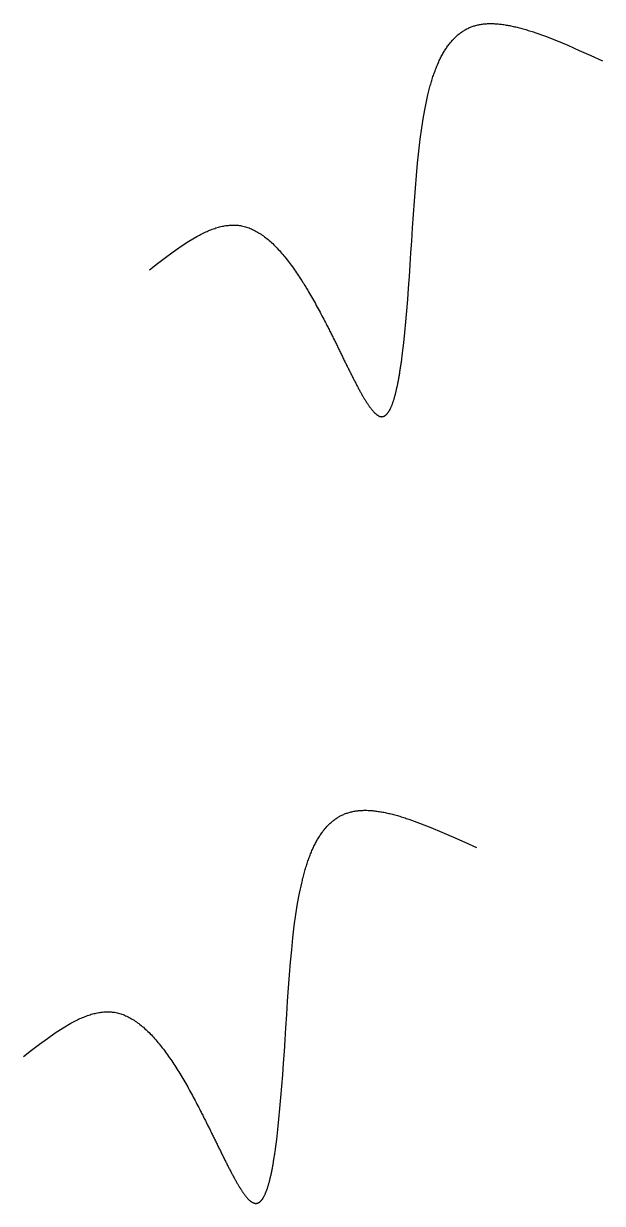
# Model space of a CAD drawing. Header units: millimetres. Extents: x 0 to 1200, y 0 to 841.
# Drawn here: x 68.84 to 77.22, y 734.59 to 751.67 of the extents above; entities that cross this region are included whole.
import ezdxf

# ---------------------------------------------------------------- set-up
doc = ezdxf.new("R2010")
doc.units = ezdxf.units.MM
doc.layers.add('Standard', color=7, linetype='Continuous', lineweight=25)

msp = doc.modelspace()

# ---------------------------------------------------------------- linework, layer by layer
at = {"layer": 'Standard', "color": 7, "linetype": 'Continuous', "lineweight": -3}
for p, q in [((75.357, 751.637), (75.37, 751.641)), ((75.37, 751.641), (75.384, 751.645)), ((75.384, 751.645), (75.398, 751.649)), ((75.398, 751.649), (75.411, 751.652)), ((75.411, 751.652), (75.425, 751.655)), ((75.425, 751.655), (75.439, 751.658)), ((75.439, 751.658), (75.453, 751.66)), ((75.453, 751.66), (75.467, 751.662)), ((75.467, 751.662), (75.481, 751.664)), ((75.481, 751.664), (75.495, 751.666)), ((75.495, 751.666), (75.51, 751.667)), ((75.51, 751.667), (75.524, 751.669)), ((75.524, 751.669), (75.539, 751.67)), ((75.539, 751.67), (75.554, 751.671)), ((75.554, 751.671), (75.569, 751.671)), ((75.569, 751.671), (75.584, 751.671)), ((75.584, 751.671), (75.599, 751.672)), ((75.599, 751.672), (75.614, 751.671)), ((75.614, 751.671), (75.63, 751.671)), ((75.63, 751.671), (75.645, 751.671)), ((75.645, 751.671), (75.661, 751.67)), ((75.661, 751.67), (75.677, 751.669)), ((75.677, 751.669), (75.693, 751.668)), ((75.693, 751.668), (75.709, 751.666)), ((75.709, 751.666), (75.725, 751.665)), ((75.725, 751.665), (75.741, 751.663)), ((75.741, 751.663), (75.757, 751.661)), ((75.757, 751.661), (75.774, 751.659)), ((75.774, 751.659), (75.79, 751.657)), ((75.79, 751.657), (75.807, 751.654)), ((75.807, 751.654), (75.824, 751.651)), ((75.824, 751.651), (75.841, 751.648)), ((75.841, 751.648), (75.858, 751.645)), ((75.858, 751.645), (75.875, 751.642)), ((75.875, 751.642), (75.892, 751.639)), ((75.892, 751.639), (75.909, 751.635)), ((75.078, 751.466), (75.088, 751.476)), ((75.088, 751.476), (75.098, 751.486)), ((75.098, 751.486), (75.109, 751.495)), ((75.109, 751.495), (75.119, 751.504)), ((75.119, 751.504), (75.13, 751.513)), ((75.13, 751.513), (75.141, 751.522)), ((75.141, 751.522), (75.151, 751.53)), ((75.151, 751.53), (75.162, 751.538)), ((75.162, 751.538), (75.174, 751.546)), ((75.174, 751.546), (75.185, 751.554)), ((75.185, 751.554), (75.196, 751.562)), ((75.196, 751.562), (75.208, 751.569)), ((75.208, 751.569), (75.22, 751.576)), ((75.22, 751.576), (75.231, 751.583)), ((75.231, 751.583), (75.243, 751.589)), ((75.243, 751.589), (75.255, 751.596)), ((75.255, 751.596), (75.268, 751.602)), ((75.268, 751.602), (75.28, 751.608)), ((75.28, 751.608), (75.292, 751.613)), ((75.292, 751.613), (75.305, 751.618)), ((75.305, 751.618), (75.318, 751.624)), ((75.318, 751.624), (75.331, 751.628)), ((75.331, 751.628), (75.344, 751.633)), ((75.344, 751.633), (75.357, 751.637)), ((75.909, 751.635), (75.927, 751.631)), ((75.927, 751.631), (75.944, 751.627)), ((75.944, 751.627), (75.962, 751.623)), ((75.962, 751.623), (75.98, 751.619)), ((75.98, 751.619), (75.997, 751.615)), ((75.997, 751.615), (76.015, 751.61)), ((76.015, 751.61), (76.033, 751.605)), ((76.033, 751.605), (76.051, 751.6)), ((76.051, 751.6), (76.069, 751.595)), ((76.069, 751.595), (76.087, 751.59)), ((76.087, 751.59), (76.106, 751.585)), ((76.106, 751.585), (76.124, 751.579)), ((76.124, 751.579), (76.143, 751.574)), ((76.143, 751.574), (76.161, 751.568)), ((76.161, 751.568), (76.18, 751.562)), ((76.18, 751.562), (76.198, 751.556)), ((76.198, 751.556), (76.217, 751.55)), ((76.217, 751.55), (76.236, 751.543)), ((76.236, 751.543), (76.392, 751.488)), ((76.392, 751.488), (76.552, 751.425)), ((74.94, 751.292), (74.949, 751.306)), ((74.949, 751.306), (74.957, 751.318)), ((74.957, 751.318), (74.966, 751.331)), ((74.966, 751.331), (74.974, 751.343)), ((74.974, 751.343), (74.983, 751.356)), ((74.983, 751.356), (74.992, 751.368)), ((74.992, 751.368), (75.001, 751.379)), ((75.001, 751.379), (75.01, 751.391)), ((75.01, 751.391), (75.02, 751.402)), ((75.02, 751.402), (75.029, 751.414)), ((75.029, 751.414), (75.039, 751.425)), ((75.039, 751.425), (75.048, 751.435)), ((75.048, 751.435), (75.058, 751.446)), ((75.058, 751.446), (75.068, 751.456)), ((75.068, 751.456), (75.078, 751.466)), ((76.552, 751.425), (76.716, 751.357)), ((76.716, 751.357), (76.881, 751.284)), ((74.848, 751.12), (74.855, 751.136)), ((74.855, 751.136), (74.862, 751.151)), ((74.862, 751.151), (74.869, 751.166)), ((74.869, 751.166), (74.877, 751.181)), ((74.877, 751.181), (74.884, 751.196)), ((74.884, 751.196), (74.892, 751.21)), ((74.892, 751.21), (74.9, 751.224)), ((74.9, 751.224), (74.908, 751.238)), ((74.908, 751.238), (74.916, 751.252)), ((74.916, 751.252), (74.924, 751.266)), ((74.924, 751.266), (74.932, 751.279)), ((74.932, 751.279), (74.94, 751.292)), ((76.881, 751.284), (77.049, 751.209)), ((77.049, 751.209), (77.217, 751.133)), ((74.775, 750.939), (74.781, 750.956)), ((74.781, 750.956), (74.788, 750.973)), ((74.788, 750.973), (74.794, 750.99)), ((74.794, 750.99), (74.8, 751.007)), ((74.8, 751.007), (74.807, 751.024)), ((74.807, 751.024), (74.813, 751.041)), ((74.813, 751.041), (74.82, 751.057)), ((74.82, 751.057), (74.827, 751.073)), ((74.827, 751.073), (74.834, 751.089)), ((74.834, 751.089), (74.841, 751.105)), ((74.841, 751.105), (74.848, 751.12)), ((74.724, 750.775), (74.73, 750.794)), ((74.73, 750.794), (74.735, 750.812)), ((74.735, 750.812), (74.74, 750.831)), ((74.74, 750.831), (74.746, 750.849)), ((74.746, 750.849), (74.752, 750.868)), ((74.752, 750.868), (74.758, 750.886)), ((74.758, 750.886), (74.763, 750.904)), ((74.763, 750.904), (74.769, 750.921)), ((74.769, 750.921), (74.775, 750.939)), ((74.653, 750.472), (74.684, 750.618)), ((74.684, 750.618), (74.689, 750.638)), ((74.689, 750.638), (74.694, 750.658)), ((74.694, 750.658), (74.699, 750.678)), ((74.699, 750.678), (74.704, 750.697)), ((74.704, 750.697), (74.709, 750.717)), ((74.709, 750.717), (74.714, 750.736)), ((74.714, 750.736), (74.719, 750.756)), ((74.719, 750.756), (74.724, 750.775)), ((74.625, 750.32), (74.653, 750.472)), ((74.6, 750.162), (74.625, 750.32)), ((74.577, 749.997), (74.6, 750.162)), ((74.557, 749.827), (74.577, 749.997)), ((74.539, 749.652), (74.557, 749.827)), ((74.523, 749.472), (74.539, 749.652)), ((74.508, 749.288), (74.523, 749.472)), ((74.494, 749.101), (74.508, 749.288)), ((74.48, 748.91), (74.494, 749.101)), ((74.468, 748.716), (74.48, 748.91)), ((71.692, 748.733), (71.71, 748.737)), ((71.71, 748.737), (71.728, 748.741)), ((71.728, 748.741), (71.746, 748.744)), ((71.746, 748.744), (71.764, 748.747)), ((71.764, 748.747), (71.782, 748.749)), ((71.782, 748.749), (71.8, 748.751)), ((71.8, 748.751), (71.817, 748.753)), ((71.817, 748.753), (71.835, 748.754)), ((71.835, 748.754), (71.853, 748.755)), ((71.853, 748.755), (71.87, 748.755)), ((71.87, 748.755), (71.888, 748.755)), ((71.888, 748.755), (71.905, 748.754)), ((71.905, 748.754), (71.923, 748.753)), ((71.923, 748.753), (71.94, 748.752)), ((71.94, 748.752), (71.957, 748.75)), ((71.957, 748.75), (71.975, 748.747)), ((71.975, 748.747), (71.992, 748.744)), ((71.992, 748.744), (72.01, 748.74)), ((72.01, 748.74), (72.028, 748.736)), ((72.028, 748.736), (72.046, 748.731)), ((71.23, 748.524), (71.343, 748.59)), ((71.343, 748.59), (71.362, 748.601)), ((71.362, 748.601), (71.38, 748.61)), ((71.38, 748.61), (71.399, 748.62)), ((71.399, 748.62), (71.417, 748.63)), ((71.417, 748.63), (71.436, 748.639)), ((71.436, 748.639), (71.455, 748.647)), ((71.455, 748.647), (71.473, 748.656)), ((71.473, 748.656), (71.492, 748.664)), ((71.492, 748.664), (71.51, 748.672)), ((71.51, 748.672), (71.528, 748.68)), ((71.528, 748.68), (71.547, 748.687)), ((71.547, 748.687), (71.565, 748.694)), ((71.565, 748.694), (71.583, 748.701)), ((71.583, 748.701), (71.602, 748.707)), ((71.602, 748.707), (71.62, 748.713)), ((71.62, 748.713), (71.638, 748.718)), ((71.638, 748.718), (71.656, 748.724)), ((71.656, 748.724), (71.674, 748.729)), ((71.674, 748.729), (71.692, 748.733)), ((72.046, 748.731), (72.064, 748.726)), ((72.064, 748.726), (72.082, 748.72)), ((72.082, 748.72), (72.1, 748.713)), ((72.1, 748.713), (72.117, 748.706)), ((72.117, 748.706), (72.135, 748.699)), ((72.135, 748.699), (72.152, 748.691)), ((72.152, 748.691), (72.17, 748.683)), ((72.17, 748.683), (72.187, 748.674)), ((72.187, 748.674), (72.205, 748.664)), ((72.205, 748.664), (72.222, 748.654)), ((72.222, 748.654), (72.239, 748.644)), ((72.239, 748.644), (72.257, 748.633)), ((72.257, 748.633), (72.274, 748.622)), ((72.274, 748.622), (72.291, 748.61)), ((72.291, 748.61), (72.308, 748.598)), ((72.308, 748.598), (72.325, 748.585)), ((72.325, 748.585), (72.342, 748.572)), ((72.342, 748.572), (72.358, 748.559)), ((74.455, 748.52), (74.468, 748.716)), ((71.002, 748.37), (71.117, 748.45)), ((71.117, 748.45), (71.23, 748.524)), ((72.358, 748.559), (72.375, 748.545)), ((72.375, 748.545), (72.392, 748.531)), ((72.392, 748.531), (72.409, 748.516)), ((72.409, 748.516), (72.425, 748.501)), ((72.425, 748.501), (72.442, 748.486)), ((72.442, 748.486), (72.458, 748.47)), ((72.458, 748.47), (72.474, 748.454)), ((72.474, 748.454), (72.491, 748.437)), ((72.491, 748.437), (72.507, 748.42)), ((72.507, 748.42), (72.523, 748.403)), ((72.523, 748.403), (72.539, 748.386)), ((74.444, 748.351), (74.455, 748.52)), ((70.773, 748.198), (70.888, 748.286)), ((70.888, 748.286), (71.002, 748.37)), ((72.539, 748.386), (72.555, 748.368)), ((72.555, 748.368), (72.571, 748.35)), ((72.571, 748.35), (72.587, 748.331)), ((72.587, 748.331), (72.603, 748.312)), ((72.603, 748.312), (72.619, 748.293)), ((72.619, 748.293), (72.634, 748.274)), ((72.634, 748.274), (72.65, 748.254)), ((72.65, 748.254), (72.666, 748.234)), ((72.666, 748.234), (72.681, 748.214)), ((74.433, 748.181), (74.444, 748.351)), ((70.657, 748.109), (70.773, 748.198)), ((72.681, 748.214), (72.696, 748.193)), ((72.696, 748.193), (72.712, 748.173)), ((72.712, 748.173), (72.727, 748.152)), ((72.727, 748.152), (72.742, 748.131)), ((72.742, 748.131), (72.758, 748.109)), ((72.758, 748.109), (72.773, 748.087)), ((72.773, 748.087), (72.788, 748.066)), ((72.788, 748.066), (72.803, 748.043)), ((74.421, 748.012), (74.433, 748.181)), ((72.803, 748.043), (72.817, 748.021)), ((72.817, 748.021), (72.832, 747.999)), ((72.832, 747.999), (72.847, 747.976)), ((72.847, 747.976), (72.862, 747.953)), ((72.862, 747.953), (72.876, 747.93)), ((72.876, 747.93), (72.891, 747.907)), ((72.891, 747.907), (72.905, 747.883)), ((72.905, 747.883), (72.92, 747.86)), ((74.409, 747.843), (74.421, 748.012)), ((72.92, 747.86), (72.934, 747.836)), ((72.934, 747.836), (72.949, 747.812)), ((72.949, 747.812), (72.963, 747.788)), ((72.963, 747.788), (72.977, 747.764)), ((72.977, 747.764), (72.991, 747.74)), ((72.991, 747.74), (73.005, 747.716)), ((73.005, 747.716), (73.019, 747.691)), ((74.397, 747.677), (74.409, 747.843)), ((73.019, 747.691), (73.033, 747.667)), ((73.033, 747.667), (73.047, 747.642)), ((73.047, 747.642), (73.06, 747.618)), ((73.06, 747.618), (73.074, 747.593)), ((73.074, 747.593), (73.088, 747.568)), ((73.088, 747.568), (73.101, 747.543)), ((73.101, 747.543), (73.115, 747.518)), ((74.384, 747.514), (74.397, 747.677)), ((73.115, 747.518), (73.128, 747.493)), ((73.128, 747.493), (73.141, 747.468)), ((73.141, 747.468), (73.154, 747.443)), ((73.154, 747.443), (73.168, 747.418)), ((73.168, 747.418), (73.181, 747.393)), ((73.181, 747.393), (73.194, 747.368)), ((74.37, 747.354), (74.384, 747.514)), ((73.194, 747.368), (73.207, 747.343)), ((73.207, 747.343), (73.22, 747.318)), ((73.22, 747.318), (73.228, 747.303)), ((73.228, 747.303), (73.235, 747.287)), ((73.235, 747.287), (73.243, 747.272)), ((73.243, 747.272), (73.251, 747.257)), ((73.251, 747.257), (73.259, 747.241)), ((73.259, 747.241), (73.266, 747.226)), ((73.266, 747.226), (73.274, 747.211)), ((73.274, 747.211), (73.282, 747.196)), ((74.339, 747.049), (74.355, 747.199)), ((74.355, 747.199), (74.37, 747.354)), ((73.282, 747.196), (73.289, 747.18)), ((73.289, 747.18), (73.297, 747.165)), ((73.297, 747.165), (73.305, 747.15)), ((73.305, 747.15), (73.312, 747.135)), ((73.312, 747.135), (73.32, 747.12)), ((73.32, 747.12), (73.327, 747.105)), ((73.327, 747.105), (73.335, 747.089)), ((73.335, 747.089), (73.342, 747.074)), ((73.342, 747.074), (73.35, 747.059)), ((73.35, 747.059), (73.357, 747.044)), ((73.357, 747.044), (73.365, 747.029)), ((73.365, 747.029), (73.372, 747.015)), ((74.323, 746.906), (74.339, 747.049)), ((73.372, 747.015), (73.379, 747)), ((73.379, 747), (73.386, 746.985)), ((73.386, 746.985), (73.394, 746.97)), ((73.394, 746.97), (73.401, 746.955)), ((73.401, 746.955), (73.408, 746.941)), ((73.408, 746.941), (73.415, 746.926)), ((73.415, 746.926), (73.423, 746.911)), ((73.423, 746.911), (73.43, 746.897)), ((73.43, 746.897), (73.437, 746.882)), ((73.437, 746.882), (73.444, 746.868)), ((73.444, 746.868), (73.451, 746.853)), ((74.305, 746.77), (74.323, 746.906)), ((73.451, 746.853), (73.458, 746.839)), ((73.458, 746.839), (73.465, 746.825)), ((73.465, 746.825), (73.472, 746.811)), ((73.472, 746.811), (73.479, 746.796)), ((73.479, 746.796), (73.486, 746.782)), ((73.486, 746.782), (73.493, 746.768)), ((73.493, 746.768), (73.5, 746.754)), ((73.5, 746.754), (73.506, 746.74)), ((73.506, 746.74), (73.513, 746.727)), ((73.513, 746.727), (73.52, 746.713)), ((73.52, 746.713), (73.527, 746.699)), ((73.527, 746.699), (73.534, 746.686)), ((73.534, 746.686), (73.54, 746.672)), ((74.292, 746.682), (74.294, 746.696)), ((74.294, 746.696), (74.296, 746.711)), ((74.296, 746.711), (74.299, 746.725)), ((74.299, 746.725), (74.301, 746.74)), ((74.301, 746.74), (74.303, 746.755)), ((74.303, 746.755), (74.305, 746.77)), ((73.54, 746.672), (73.547, 746.659)), ((73.547, 746.659), (73.554, 746.645)), ((73.554, 746.645), (73.56, 746.632)), ((73.56, 746.632), (73.567, 746.619)), ((73.567, 746.619), (73.573, 746.606)), ((73.573, 746.606), (73.58, 746.593)), ((73.58, 746.593), (73.586, 746.58)), ((73.586, 746.58), (73.593, 746.567)), ((73.593, 746.567), (73.599, 746.554)), ((73.599, 746.554), (73.606, 746.541)), ((73.606, 746.541), (73.612, 746.529)), ((73.612, 746.529), (73.619, 746.516)), ((73.619, 746.516), (73.625, 746.504)), ((74.262, 746.504), (74.265, 746.517)), ((74.265, 746.517), (74.267, 746.53)), ((74.267, 746.53), (74.269, 746.543)), ((74.269, 746.543), (74.272, 746.557)), ((74.272, 746.557), (74.274, 746.57)), ((74.274, 746.57), (74.276, 746.584)), ((74.276, 746.584), (74.279, 746.597)), ((74.279, 746.597), (74.281, 746.611)), ((74.281, 746.611), (74.283, 746.625)), ((74.283, 746.625), (74.285, 746.639)), ((74.285, 746.639), (74.288, 746.653)), ((74.288, 746.653), (74.29, 746.667)), ((74.29, 746.667), (74.292, 746.682)), ((73.625, 746.504), (73.631, 746.492)), ((73.631, 746.492), (73.637, 746.48)), ((73.637, 746.48), (73.644, 746.468)), ((73.644, 746.468), (73.65, 746.456)), ((73.65, 746.456), (73.656, 746.444)), ((73.656, 746.444), (73.662, 746.432)), ((73.662, 746.432), (73.668, 746.42)), ((73.668, 746.42), (73.675, 746.409)), ((73.675, 746.409), (73.681, 746.397)), ((73.681, 746.397), (73.687, 746.386)), ((73.687, 746.386), (73.693, 746.375)), ((73.693, 746.375), (73.699, 746.364)), ((73.699, 746.364), (73.705, 746.353)), ((73.705, 746.353), (73.711, 746.342)), ((74.227, 746.337), (74.229, 746.348)), ((74.229, 746.348), (74.232, 746.36)), ((74.232, 746.36), (74.235, 746.371)), ((74.235, 746.371), (74.237, 746.382)), ((74.237, 746.382), (74.24, 746.394)), ((74.24, 746.394), (74.242, 746.406)), ((74.242, 746.406), (74.245, 746.418)), ((74.245, 746.418), (74.247, 746.43)), ((74.247, 746.43), (74.25, 746.442)), ((74.25, 746.442), (74.252, 746.454)), ((74.252, 746.454), (74.255, 746.466)), ((74.255, 746.466), (74.257, 746.479)), ((74.257, 746.479), (74.26, 746.492)), ((74.26, 746.492), (74.262, 746.504)), ((73.711, 746.342), (73.717, 746.332)), ((73.717, 746.332), (73.723, 746.321)), ((73.723, 746.321), (73.728, 746.311)), ((73.728, 746.311), (73.734, 746.3)), ((73.734, 746.3), (73.74, 746.29)), ((73.74, 746.29), (73.746, 746.28)), ((73.746, 746.28), (73.752, 746.27)), ((73.752, 746.27), (73.757, 746.26)), ((73.757, 746.26), (73.763, 746.251)), ((73.763, 746.251), (73.769, 746.241)), ((73.769, 746.241), (73.774, 746.232)), ((73.774, 746.232), (73.78, 746.223)), ((73.78, 746.223), (73.786, 746.214)), ((73.786, 746.214), (73.791, 746.205)), ((73.791, 746.205), (73.797, 746.196)), ((73.797, 746.196), (73.802, 746.187)), ((73.802, 746.187), (73.808, 746.179)), ((73.808, 746.179), (73.813, 746.171)), ((74.178, 746.173), (74.181, 746.181)), ((74.181, 746.181), (74.184, 746.19)), ((74.184, 746.19), (74.187, 746.198)), ((74.187, 746.198), (74.19, 746.207)), ((74.19, 746.207), (74.193, 746.216)), ((74.193, 746.216), (74.196, 746.226)), ((74.196, 746.226), (74.199, 746.235)), ((74.199, 746.235), (74.202, 746.245)), ((74.202, 746.245), (74.205, 746.254)), ((74.205, 746.254), (74.207, 746.264)), ((74.207, 746.264), (74.21, 746.274)), ((74.21, 746.274), (74.213, 746.284)), ((74.213, 746.284), (74.216, 746.295)), ((74.216, 746.295), (74.219, 746.305)), ((74.219, 746.305), (74.221, 746.316)), ((74.221, 746.316), (74.224, 746.326)), ((74.224, 746.326), (74.227, 746.337)), ((73.813, 746.171), (73.818, 746.163)), ((73.818, 746.163), (73.824, 746.155)), ((73.824, 746.155), (73.829, 746.147)), ((73.829, 746.147), (73.835, 746.139)), ((73.835, 746.139), (73.84, 746.131)), ((73.84, 746.131), (73.845, 746.124)), ((73.845, 746.124), (73.85, 746.117)), ((73.85, 746.117), (73.856, 746.11)), ((73.856, 746.11), (73.861, 746.103)), ((73.861, 746.103), (73.866, 746.096)), ((73.866, 746.096), (73.871, 746.09)), ((73.871, 746.09), (73.876, 746.083)), ((73.876, 746.083), (73.881, 746.077)), ((73.881, 746.077), (73.886, 746.071)), ((73.886, 746.071), (73.891, 746.065)), ((73.891, 746.065), (73.896, 746.06)), ((73.896, 746.06), (73.901, 746.054)), ((73.901, 746.054), (73.906, 746.049)), ((73.906, 746.049), (73.911, 746.044)), ((73.911, 746.044), (73.916, 746.039)), ((73.916, 746.039), (73.921, 746.034)), ((73.921, 746.034), (73.926, 746.03)), ((73.926, 746.03), (73.93, 746.025)), ((73.93, 746.025), (73.935, 746.021)), ((73.935, 746.021), (73.94, 746.017)), ((73.94, 746.017), (73.945, 746.014)), ((73.945, 746.014), (73.949, 746.01)), ((73.949, 746.01), (73.954, 746.007)), ((73.954, 746.007), (73.958, 746.004)), ((73.958, 746.004), (73.963, 746.001)), ((74.076, 746.001), (74.08, 746.004)), ((74.08, 746.004), (74.083, 746.007)), ((74.083, 746.007), (74.087, 746.011)), ((74.087, 746.011), (74.091, 746.014)), ((74.091, 746.014), (74.094, 746.018)), ((74.094, 746.018), (74.098, 746.022)), ((74.098, 746.022), (74.102, 746.026)), ((74.102, 746.026), (74.105, 746.031)), ((74.105, 746.031), (74.109, 746.035)), ((74.109, 746.035), (74.112, 746.04)), ((74.112, 746.04), (74.116, 746.045)), ((74.116, 746.045), (74.119, 746.05)), ((74.119, 746.05), (74.123, 746.055)), ((74.123, 746.055), (74.126, 746.061)), ((74.126, 746.061), (74.13, 746.066)), ((74.13, 746.066), (74.133, 746.072)), ((74.133, 746.072), (74.136, 746.078)), ((74.136, 746.078), (74.14, 746.084)), ((74.14, 746.084), (74.143, 746.091)), ((74.143, 746.091), (74.146, 746.097)), ((74.146, 746.097), (74.15, 746.104)), ((74.15, 746.104), (74.153, 746.111)), ((74.153, 746.111), (74.156, 746.118)), ((74.156, 746.118), (74.159, 746.125)), ((74.159, 746.125), (74.163, 746.133)), ((74.163, 746.133), (74.166, 746.14)), ((74.166, 746.14), (74.169, 746.148)), ((74.169, 746.148), (74.172, 746.156)), ((74.172, 746.156), (74.175, 746.164)), ((74.175, 746.164), (74.178, 746.173)), ((73.963, 746.001), (73.968, 745.998)), ((73.968, 745.998), (73.972, 745.995)), ((73.972, 745.995), (73.977, 745.993)), ((73.977, 745.993), (73.981, 745.991)), ((73.981, 745.991), (73.985, 745.989)), ((73.985, 745.989), (73.99, 745.987)), ((73.99, 745.987), (73.994, 745.986)), ((73.994, 745.986), (73.999, 745.984)), ((73.999, 745.984), (74.003, 745.983)), ((74.003, 745.983), (74.007, 745.983)), ((74.007, 745.983), (74.011, 745.982)), ((74.011, 745.982), (74.016, 745.982)), ((74.016, 745.982), (74.02, 745.981)), ((74.02, 745.981), (74.024, 745.981)), ((74.024, 745.981), (74.028, 745.982)), ((74.028, 745.982), (74.032, 745.982)), ((74.032, 745.982), (74.036, 745.983)), ((74.036, 745.983), (74.04, 745.984)), ((74.04, 745.984), (74.044, 745.985)), ((74.044, 745.985), (74.048, 745.986)), ((74.048, 745.986), (74.052, 745.988)), ((74.052, 745.988), (74.056, 745.99)), ((74.056, 745.99), (74.06, 745.991)), ((74.06, 745.991), (74.064, 745.994)), ((74.064, 745.994), (74.068, 745.996)), ((74.068, 745.996), (74.072, 745.999)), ((74.072, 745.999), (74.076, 746.001)), ((73.409, 740.194), (73.421, 740.201)), ((73.421, 740.201), (73.433, 740.207)), ((73.433, 740.207), (73.445, 740.213)), ((73.445, 740.213), (73.458, 740.219)), ((73.458, 740.219), (73.47, 740.224)), ((73.47, 740.224), (73.483, 740.23)), ((73.483, 740.23), (73.496, 740.235)), ((73.496, 740.235), (73.509, 740.24)), ((73.509, 740.24), (73.522, 740.244)), ((73.522, 740.244), (73.535, 740.249)), ((73.535, 740.249), (73.548, 740.253)), ((73.548, 740.253), (73.562, 740.256)), ((73.562, 740.256), (73.575, 740.26)), ((73.575, 740.26), (73.589, 740.263)), ((73.589, 740.263), (73.603, 740.266)), ((73.603, 740.266), (73.617, 740.269)), ((73.617, 740.269), (73.631, 740.271)), ((73.631, 740.271), (73.645, 740.274)), ((73.645, 740.274), (73.659, 740.276)), ((73.659, 740.276), (73.673, 740.277)), ((73.673, 740.277), (73.687, 740.279)), ((73.687, 740.279), (73.702, 740.28)), ((73.702, 740.28), (73.717, 740.281)), ((73.717, 740.281), (73.732, 740.282)), ((73.732, 740.282), (73.746, 740.282)), ((73.746, 740.282), (73.762, 740.283)), ((73.762, 740.283), (73.777, 740.283)), ((73.777, 740.283), (73.792, 740.283)), ((73.792, 740.283), (73.807, 740.283)), ((73.807, 740.283), (73.823, 740.282)), ((73.823, 740.282), (73.839, 740.281)), ((73.839, 740.281), (73.854, 740.28)), ((73.854, 740.28), (73.87, 740.279)), ((73.87, 740.279), (73.886, 740.278)), ((73.886, 740.278), (73.903, 740.276)), ((73.903, 740.276), (73.919, 740.274)), ((73.919, 740.274), (73.935, 740.272)), ((73.935, 740.272), (73.952, 740.27)), ((73.952, 740.27), (73.968, 740.268)), ((73.968, 740.268), (73.985, 740.265)), ((73.985, 740.265), (74.002, 740.263)), ((74.002, 740.263), (74.019, 740.26)), ((74.019, 740.26), (74.036, 740.257)), ((74.036, 740.257), (74.053, 740.254)), ((74.053, 740.254), (74.07, 740.25)), ((74.07, 740.25), (74.087, 740.246)), ((74.087, 740.246), (74.105, 740.243)), ((74.105, 740.243), (74.122, 740.239)), ((74.122, 740.239), (74.14, 740.235)), ((74.14, 740.235), (74.157, 740.23)), ((74.157, 740.23), (74.175, 740.226)), ((74.175, 740.226), (74.193, 740.221)), ((74.193, 740.221), (74.211, 740.217)), ((74.211, 740.217), (74.229, 740.212)), ((74.229, 740.212), (74.247, 740.207)), ((74.247, 740.207), (74.265, 740.201)), ((74.265, 740.201), (74.284, 740.196)), ((74.284, 740.196), (74.302, 740.191)), ((73.197, 740.014), (73.207, 740.025)), ((73.207, 740.025), (73.216, 740.036)), ((73.216, 740.036), (73.226, 740.047)), ((73.226, 740.047), (73.236, 740.057)), ((73.236, 740.057), (73.246, 740.067)), ((73.246, 740.067), (73.256, 740.077)), ((73.256, 740.077), (73.266, 740.087)), ((73.266, 740.087), (73.276, 740.097)), ((73.276, 740.097), (73.287, 740.106)), ((73.287, 740.106), (73.297, 740.115)), ((73.297, 740.115), (73.308, 740.124)), ((73.308, 740.124), (73.318, 740.133)), ((73.318, 740.133), (73.329, 740.142)), ((73.329, 740.142), (73.34, 740.15)), ((73.34, 740.15), (73.351, 740.158)), ((73.351, 740.158), (73.363, 740.165)), ((73.363, 740.165), (73.374, 740.173)), ((73.374, 740.173), (73.386, 740.18)), ((73.386, 740.18), (73.397, 740.187)), ((73.397, 740.187), (73.409, 740.194)), ((74.302, 740.191), (74.32, 740.185)), ((74.32, 740.185), (74.339, 740.179)), ((74.339, 740.179), (74.358, 740.173)), ((74.358, 740.173), (74.376, 740.167)), ((74.376, 740.167), (74.395, 740.161)), ((74.395, 740.161), (74.414, 740.155)), ((74.414, 740.155), (74.57, 740.099)), ((74.57, 740.099), (74.73, 740.036)), ((74.73, 740.036), (74.893, 739.968)), ((73.085, 739.85), (73.093, 739.863)), ((73.093, 739.863), (73.101, 739.877)), ((73.101, 739.877), (73.11, 739.891)), ((73.11, 739.891), (73.118, 739.904)), ((73.118, 739.904), (73.126, 739.917)), ((73.126, 739.917), (73.135, 739.93)), ((73.135, 739.93), (73.143, 739.942)), ((73.143, 739.942), (73.152, 739.955)), ((73.152, 739.955), (73.161, 739.967)), ((73.161, 739.967), (73.17, 739.979)), ((73.17, 739.979), (73.179, 739.991)), ((73.179, 739.991), (73.188, 740.002)), ((73.188, 740.002), (73.197, 740.014)), ((74.893, 739.968), (75.059, 739.896)), ((75.059, 739.896), (75.226, 739.82)), ((72.998, 739.668), (73.005, 739.684)), ((73.005, 739.684), (73.011, 739.7)), ((73.011, 739.7), (73.018, 739.716)), ((73.018, 739.716), (73.025, 739.732)), ((73.025, 739.732), (73.033, 739.747)), ((73.033, 739.747), (73.04, 739.762)), ((73.04, 739.762), (73.047, 739.777)), ((73.047, 739.777), (73.055, 739.792)), ((73.055, 739.792), (73.062, 739.807)), ((73.062, 739.807), (73.07, 739.821)), ((73.07, 739.821), (73.078, 739.836)), ((73.078, 739.836), (73.085, 739.85)), ((75.226, 739.82), (75.394, 739.744)), ((72.935, 739.497), (72.941, 739.515)), ((72.941, 739.515), (72.947, 739.533)), ((72.947, 739.533), (72.953, 739.55)), ((72.953, 739.55), (72.959, 739.568)), ((72.959, 739.568), (72.965, 739.585)), ((72.965, 739.585), (72.972, 739.602)), ((72.972, 739.602), (72.978, 739.619)), ((72.978, 739.619), (72.985, 739.635)), ((72.985, 739.635), (72.991, 739.652)), ((72.991, 739.652), (72.998, 739.668)), ((72.886, 739.328), (72.892, 739.348)), ((72.892, 739.348), (72.897, 739.367)), ((72.897, 739.367), (72.902, 739.386)), ((72.902, 739.386), (72.907, 739.405)), ((72.907, 739.405), (72.913, 739.424)), ((72.913, 739.424), (72.918, 739.442)), ((72.918, 739.442), (72.924, 739.461)), ((72.924, 739.461), (72.93, 739.479)), ((72.93, 739.479), (72.935, 739.497)), ((72.831, 739.084), (72.862, 739.229)), ((72.862, 739.229), (72.867, 739.249)), ((72.867, 739.249), (72.872, 739.269)), ((72.872, 739.269), (72.876, 739.289)), ((72.876, 739.289), (72.881, 739.309)), ((72.881, 739.309), (72.886, 739.328)), ((72.803, 738.932), (72.831, 739.084)), ((72.778, 738.773), (72.803, 738.932)), ((72.755, 738.609), (72.778, 738.773)), ((72.735, 738.438), (72.755, 738.609)), ((72.717, 738.263), (72.735, 738.438)), ((72.701, 738.084), (72.717, 738.263)), ((72.686, 737.9), (72.701, 738.084)), ((72.672, 737.712), (72.686, 737.9)), ((72.658, 737.521), (72.672, 737.712)), ((72.645, 737.328), (72.658, 737.521)), ((69.706, 737.291), (69.725, 737.298)), ((69.725, 737.298), (69.743, 737.305)), ((69.743, 737.305), (69.761, 737.312)), ((69.761, 737.312), (69.779, 737.318)), ((69.779, 737.318), (69.798, 737.324)), ((69.798, 737.324), (69.816, 737.33)), ((69.816, 737.33), (69.834, 737.335)), ((69.834, 737.335), (69.852, 737.34)), ((69.852, 737.34), (69.87, 737.344)), ((69.87, 737.344), (69.888, 737.348)), ((69.888, 737.348), (69.906, 737.352)), ((69.906, 737.352), (69.924, 737.355)), ((69.924, 737.355), (69.942, 737.358)), ((69.942, 737.358), (69.96, 737.361)), ((69.96, 737.361), (69.977, 737.363)), ((69.977, 737.363), (69.995, 737.364)), ((69.995, 737.364), (70.013, 737.366)), ((70.013, 737.366), (70.031, 737.366)), ((70.031, 737.366), (70.048, 737.367)), ((70.048, 737.367), (70.066, 737.366)), ((70.066, 737.366), (70.083, 737.366)), ((70.083, 737.366), (70.101, 737.365)), ((70.101, 737.365), (70.118, 737.363)), ((70.118, 737.363), (70.135, 737.361)), ((70.135, 737.361), (70.153, 737.359)), ((70.153, 737.359), (70.17, 737.355)), ((70.17, 737.355), (70.188, 737.352)), ((70.188, 737.352), (70.206, 737.347)), ((70.206, 737.347), (70.224, 737.343)), ((70.224, 737.343), (70.242, 737.337)), ((70.242, 737.337), (70.26, 737.331)), ((70.26, 737.331), (70.277, 737.325)), ((70.277, 737.325), (70.295, 737.318)), ((70.295, 737.318), (70.313, 737.31)), ((70.313, 737.31), (70.33, 737.302)), ((70.33, 737.302), (70.348, 737.294)), ((70.348, 737.294), (70.365, 737.285)), ((72.633, 737.132), (72.645, 737.328)), ((69.294, 737.062), (69.408, 737.135)), ((69.408, 737.135), (69.521, 737.202)), ((69.521, 737.202), (69.539, 737.212)), ((69.539, 737.212), (69.558, 737.222)), ((69.558, 737.222), (69.577, 737.231)), ((69.577, 737.231), (69.595, 737.241)), ((69.595, 737.241), (69.614, 737.25)), ((69.614, 737.25), (69.632, 737.259)), ((69.632, 737.259), (69.651, 737.267)), ((69.651, 737.267), (69.669, 737.276)), ((69.669, 737.276), (69.688, 737.284)), ((69.688, 737.284), (69.706, 737.291)), ((70.365, 737.285), (70.383, 737.276)), ((70.383, 737.276), (70.4, 737.266)), ((70.4, 737.266), (70.417, 737.255)), ((70.417, 737.255), (70.434, 737.244)), ((70.434, 737.244), (70.452, 737.233)), ((70.452, 737.233), (70.469, 737.221)), ((70.469, 737.221), (70.486, 737.209)), ((70.486, 737.209), (70.503, 737.197)), ((70.503, 737.197), (70.519, 737.184)), ((70.519, 737.184), (70.536, 737.17)), ((70.536, 737.17), (70.553, 737.156)), ((70.553, 737.156), (70.57, 737.142)), ((70.57, 737.142), (70.586, 737.127)), ((70.586, 737.127), (70.603, 737.112)), ((72.622, 736.962), (72.633, 737.132)), ((69.065, 736.897), (69.18, 736.982)), ((69.18, 736.982), (69.294, 737.062)), ((70.603, 737.112), (70.619, 737.097)), ((70.619, 737.097), (70.636, 737.081)), ((70.636, 737.081), (70.652, 737.065)), ((70.652, 737.065), (70.668, 737.048)), ((70.668, 737.048), (70.685, 737.032)), ((70.685, 737.032), (70.701, 737.014)), ((70.701, 737.014), (70.717, 736.997)), ((70.717, 736.997), (70.733, 736.979)), ((70.733, 736.979), (70.749, 736.961)), ((70.749, 736.961), (70.765, 736.942)), ((72.611, 736.793), (72.622, 736.962)), ((68.835, 736.721), (68.95, 736.81)), ((68.95, 736.81), (69.065, 736.897)), ((70.765, 736.942), (70.781, 736.924)), ((70.781, 736.924), (70.796, 736.905)), ((70.796, 736.905), (70.812, 736.885)), ((70.812, 736.885), (70.828, 736.865)), ((70.828, 736.865), (70.843, 736.846)), ((70.843, 736.846), (70.859, 736.825)), ((70.859, 736.825), (70.874, 736.805)), ((70.874, 736.805), (70.89, 736.784)), ((70.89, 736.784), (70.905, 736.763)), ((72.599, 736.623), (72.611, 736.793)), ((70.905, 736.763), (70.92, 736.742)), ((70.92, 736.742), (70.935, 736.72)), ((70.935, 736.72), (70.95, 736.699)), ((70.95, 736.699), (70.965, 736.677)), ((70.965, 736.677), (70.98, 736.655)), ((70.98, 736.655), (70.995, 736.632)), ((70.995, 736.632), (71.01, 736.61)), ((71.01, 736.61), (71.025, 736.587)), ((72.587, 736.455), (72.599, 736.623)), ((71.025, 736.587), (71.04, 736.564)), ((71.04, 736.564), (71.054, 736.541)), ((71.054, 736.541), (71.069, 736.518)), ((71.069, 736.518), (71.083, 736.495)), ((71.083, 736.495), (71.098, 736.471)), ((71.098, 736.471), (71.112, 736.447)), ((71.112, 736.447), (71.126, 736.424)), ((72.574, 736.289), (72.587, 736.455)), ((71.126, 736.424), (71.141, 736.4)), ((71.141, 736.4), (71.155, 736.376)), ((71.155, 736.376), (71.169, 736.351)), ((71.169, 736.351), (71.183, 736.327)), ((71.183, 736.327), (71.197, 736.303)), ((71.197, 736.303), (71.211, 736.278)), ((71.211, 736.278), (71.224, 736.254)), ((72.561, 736.125), (72.574, 736.289)), ((71.224, 736.254), (71.238, 736.229)), ((71.238, 736.229), (71.252, 736.204)), ((71.252, 736.204), (71.265, 736.179)), ((71.265, 736.179), (71.279, 736.155)), ((71.279, 736.155), (71.292, 736.13)), ((71.292, 736.13), (71.306, 736.105)), ((71.306, 736.105), (71.319, 736.08)), ((72.547, 735.966), (72.561, 736.125)), ((71.319, 736.08), (71.332, 736.055)), ((71.332, 736.055), (71.345, 736.03)), ((71.345, 736.03), (71.359, 736.005)), ((71.359, 736.005), (71.372, 735.98)), ((71.372, 735.98), (71.385, 735.954)), ((71.385, 735.954), (71.397, 735.929)), ((71.397, 735.929), (71.405, 735.914)), ((72.533, 735.811), (72.547, 735.966)), ((71.405, 735.914), (71.413, 735.899)), ((71.413, 735.899), (71.421, 735.883)), ((71.421, 735.883), (71.429, 735.868)), ((71.429, 735.868), (71.437, 735.853)), ((71.437, 735.853), (71.444, 735.838)), ((71.444, 735.838), (71.452, 735.822)), ((71.452, 735.822), (71.46, 735.807)), ((71.46, 735.807), (71.467, 735.792)), ((71.467, 735.792), (71.475, 735.777)), ((71.475, 735.777), (71.483, 735.761)), ((71.483, 735.761), (71.49, 735.746)), ((72.517, 735.661), (72.533, 735.811)), ((71.49, 735.746), (71.498, 735.731)), ((71.498, 735.731), (71.505, 735.716)), ((71.505, 735.716), (71.513, 735.701)), ((71.513, 735.701), (71.52, 735.686)), ((71.52, 735.686), (71.528, 735.671)), ((71.528, 735.671), (71.535, 735.656)), ((71.535, 735.656), (71.542, 735.641)), ((71.542, 735.641), (71.55, 735.626)), ((71.55, 735.626), (71.557, 735.611)), ((71.557, 735.611), (71.564, 735.596)), ((71.564, 735.596), (71.572, 735.581)), ((72.5, 735.517), (72.517, 735.661)), ((71.572, 735.581), (71.579, 735.567)), ((71.579, 735.567), (71.586, 735.552)), ((71.586, 735.552), (71.593, 735.537)), ((71.593, 735.537), (71.6, 735.523)), ((71.6, 735.523), (71.608, 735.508)), ((71.608, 735.508), (71.615, 735.494)), ((71.615, 735.494), (71.622, 735.479)), ((71.622, 735.479), (71.629, 735.465)), ((71.629, 735.465), (71.636, 735.45)), ((71.636, 735.45), (71.643, 735.436)), ((71.643, 735.436), (71.65, 735.422)), ((71.65, 735.422), (71.657, 735.408)), ((72.483, 735.381), (72.5, 735.517)), ((71.657, 735.408), (71.664, 735.394)), ((71.664, 735.394), (71.671, 735.38)), ((71.671, 735.38), (71.677, 735.366)), ((71.677, 735.366), (71.684, 735.352)), ((71.684, 735.352), (71.691, 735.338)), ((71.691, 735.338), (71.698, 735.324)), ((71.698, 735.324), (71.705, 735.31)), ((71.705, 735.31), (71.711, 735.297)), ((71.711, 735.297), (71.718, 735.283)), ((71.718, 735.283), (71.725, 735.27)), ((71.725, 735.27), (71.731, 735.257)), ((71.731, 735.257), (71.738, 735.243)), ((71.738, 735.243), (71.745, 735.23)), ((72.461, 735.236), (72.463, 735.25)), ((72.463, 735.25), (72.465, 735.264)), ((72.465, 735.264), (72.468, 735.279)), ((72.468, 735.279), (72.47, 735.293)), ((72.47, 735.293), (72.472, 735.307)), ((72.472, 735.307), (72.474, 735.322)), ((72.474, 735.322), (72.476, 735.337)), ((72.476, 735.337), (72.478, 735.351)), ((72.478, 735.351), (72.481, 735.366)), ((72.481, 735.366), (72.483, 735.381)), ((71.745, 735.23), (71.751, 735.217)), ((71.751, 735.217), (71.758, 735.204)), ((71.758, 735.204), (71.764, 735.191)), ((71.764, 735.191), (71.771, 735.178)), ((71.771, 735.178), (71.777, 735.165)), ((71.777, 735.165), (71.784, 735.153)), ((71.784, 735.153), (71.79, 735.14)), ((71.79, 735.14), (71.796, 735.128)), ((71.796, 735.128), (71.803, 735.115)), ((71.803, 735.115), (71.809, 735.103)), ((71.809, 735.103), (71.815, 735.091)), ((71.815, 735.091), (71.822, 735.079)), ((71.822, 735.079), (71.828, 735.067)), ((72.43, 735.065), (72.433, 735.078)), ((72.433, 735.078), (72.435, 735.09)), ((72.435, 735.09), (72.438, 735.103)), ((72.438, 735.103), (72.44, 735.116)), ((72.44, 735.116), (72.442, 735.129)), ((72.442, 735.129), (72.445, 735.142)), ((72.445, 735.142), (72.447, 735.155)), ((72.447, 735.155), (72.45, 735.168)), ((72.45, 735.168), (72.452, 735.182)), ((72.452, 735.182), (72.454, 735.195)), ((72.454, 735.195), (72.456, 735.209)), ((72.456, 735.209), (72.459, 735.222)), ((72.459, 735.222), (72.461, 735.236)), ((71.828, 735.067), (71.834, 735.055)), ((71.834, 735.055), (71.84, 735.043)), ((71.84, 735.043), (71.846, 735.032)), ((71.846, 735.032), (71.852, 735.02)), ((71.852, 735.02), (71.859, 735.009)), ((71.859, 735.009), (71.865, 734.998)), ((71.865, 734.998), (71.871, 734.986)), ((71.871, 734.986), (71.877, 734.975)), ((71.877, 734.975), (71.883, 734.964)), ((71.883, 734.964), (71.889, 734.954)), ((71.889, 734.954), (71.894, 734.943)), ((71.894, 734.943), (71.9, 734.932)), ((71.9, 734.932), (71.906, 734.922)), ((71.906, 734.922), (71.912, 734.912)), ((71.912, 734.912), (71.918, 734.901)), ((71.918, 734.901), (71.924, 734.891)), ((72.391, 734.896), (72.394, 734.906)), ((72.394, 734.906), (72.396, 734.916)), ((72.396, 734.916), (72.399, 734.927)), ((72.399, 734.927), (72.402, 734.938)), ((72.402, 734.938), (72.405, 734.949)), ((72.405, 734.949), (72.407, 734.96)), ((72.407, 734.96), (72.41, 734.971)), ((72.41, 734.971), (72.412, 734.982)), ((72.412, 734.982), (72.415, 734.994)), ((72.415, 734.994), (72.418, 735.005)), ((72.418, 735.005), (72.42, 735.017)), ((72.42, 735.017), (72.423, 735.029)), ((72.423, 735.029), (72.425, 735.041)), ((72.425, 735.041), (72.428, 735.053)), ((72.428, 735.053), (72.43, 735.065)), ((71.924, 734.891), (71.929, 734.882)), ((71.929, 734.882), (71.935, 734.872)), ((71.935, 734.872), (71.941, 734.862)), ((71.941, 734.862), (71.947, 734.853)), ((71.947, 734.853), (71.952, 734.843)), ((71.952, 734.843), (71.958, 734.834)), ((71.958, 734.834), (71.963, 734.825)), ((71.963, 734.825), (71.969, 734.816)), ((71.969, 734.816), (71.974, 734.807)), ((71.974, 734.807), (71.98, 734.799)), ((71.98, 734.799), (71.985, 734.79)), ((71.985, 734.79), (71.991, 734.782)), ((71.991, 734.782), (71.996, 734.774)), ((71.996, 734.774), (72.002, 734.766)), ((72.002, 734.766), (72.007, 734.758)), ((72.007, 734.758), (72.012, 734.75)), ((72.012, 734.75), (72.018, 734.743)), ((72.018, 734.743), (72.023, 734.735)), ((72.023, 734.735), (72.028, 734.728)), ((72.334, 734.73), (72.337, 734.737)), ((72.337, 734.737), (72.34, 734.744)), ((72.34, 734.744), (72.344, 734.752)), ((72.344, 734.752), (72.347, 734.76)), ((72.347, 734.76), (72.35, 734.768)), ((72.35, 734.768), (72.353, 734.776)), ((72.353, 734.776), (72.356, 734.784)), ((72.356, 734.784), (72.359, 734.792)), ((72.359, 734.792), (72.362, 734.801)), ((72.362, 734.801), (72.365, 734.81)), ((72.365, 734.81), (72.368, 734.819)), ((72.368, 734.819), (72.371, 734.828)), ((72.371, 734.828), (72.374, 734.837)), ((72.374, 734.837), (72.377, 734.846)), ((72.377, 734.846), (72.38, 734.856)), ((72.38, 734.856), (72.382, 734.866)), ((72.382, 734.866), (72.385, 734.875)), ((72.385, 734.875), (72.388, 734.886)), ((72.388, 734.886), (72.391, 734.896)), ((72.028, 734.728), (72.033, 734.721)), ((72.033, 734.721), (72.039, 734.714)), ((72.039, 734.714), (72.044, 734.708)), ((72.044, 734.708), (72.049, 734.701)), ((72.049, 734.701), (72.054, 734.695)), ((72.054, 734.695), (72.059, 734.689)), ((72.059, 734.689), (72.064, 734.683)), ((72.064, 734.683), (72.069, 734.677)), ((72.069, 734.677), (72.074, 734.671)), ((72.074, 734.671), (72.079, 734.666)), ((72.079, 734.666), (72.084, 734.66)), ((72.084, 734.66), (72.089, 734.655)), ((72.089, 734.655), (72.094, 734.65)), ((72.094, 734.65), (72.099, 734.646)), ((72.099, 734.646), (72.103, 734.641)), ((72.103, 734.641), (72.108, 734.637)), ((72.108, 734.637), (72.113, 734.633)), ((72.113, 734.633), (72.118, 734.629)), ((72.118, 734.629), (72.122, 734.625)), ((72.122, 734.625), (72.127, 734.621)), ((72.127, 734.621), (72.132, 734.618)), ((72.132, 734.618), (72.136, 734.615)), ((72.136, 734.615), (72.141, 734.612)), ((72.141, 734.612), (72.145, 734.609)), ((72.145, 734.609), (72.15, 734.607)), ((72.15, 734.607), (72.154, 734.604)), ((72.154, 734.604), (72.159, 734.602)), ((72.159, 734.602), (72.163, 734.6)), ((72.163, 734.6), (72.168, 734.599)), ((72.168, 734.599), (72.172, 734.597)), ((72.172, 734.597), (72.176, 734.596)), ((72.176, 734.596), (72.181, 734.595)), ((72.181, 734.595), (72.185, 734.594)), ((72.185, 734.594), (72.189, 734.593)), ((72.189, 734.593), (72.193, 734.593)), ((72.193, 734.593), (72.198, 734.593)), ((72.198, 734.593), (72.202, 734.593)), ((72.202, 734.593), (72.206, 734.593)), ((72.206, 734.593), (72.21, 734.594)), ((72.21, 734.594), (72.214, 734.594)), ((72.214, 734.594), (72.218, 734.595)), ((72.218, 734.595), (72.222, 734.596)), ((72.222, 734.596), (72.226, 734.598)), ((72.226, 734.598), (72.23, 734.599)), ((72.23, 734.599), (72.234, 734.601)), ((72.234, 734.601), (72.238, 734.603)), ((72.238, 734.603), (72.242, 734.605)), ((72.242, 734.605), (72.246, 734.607)), ((72.246, 734.607), (72.25, 734.61)), ((72.25, 734.61), (72.254, 734.613)), ((72.254, 734.613), (72.257, 734.616)), ((72.257, 734.616), (72.261, 734.619)), ((72.261, 734.619), (72.265, 734.622)), ((72.265, 734.622), (72.269, 734.626)), ((72.269, 734.626), (72.272, 734.63)), ((72.272, 734.63), (72.276, 734.634)), ((72.276, 734.634), (72.279, 734.638)), ((72.279, 734.638), (72.283, 734.642)), ((72.283, 734.642), (72.287, 734.647)), ((72.287, 734.647), (72.29, 734.651)), ((72.29, 734.651), (72.294, 734.656)), ((72.294, 734.656), (72.297, 734.661)), ((72.297, 734.661), (72.301, 734.667)), ((72.301, 734.667), (72.304, 734.672)), ((72.304, 734.672), (72.308, 734.678)), ((72.308, 734.678), (72.311, 734.684)), ((72.311, 734.684), (72.314, 734.69)), ((72.314, 734.69), (72.318, 734.696)), ((72.318, 734.696), (72.321, 734.702)), ((72.321, 734.702), (72.324, 734.709)), ((72.324, 734.709), (72.328, 734.716)), ((72.328, 734.716), (72.331, 734.722)), ((72.331, 734.722), (72.334, 734.73))]:
    msp.add_line(p, q, dxfattribs=at)

doc.saveas('drawing.dxf')
